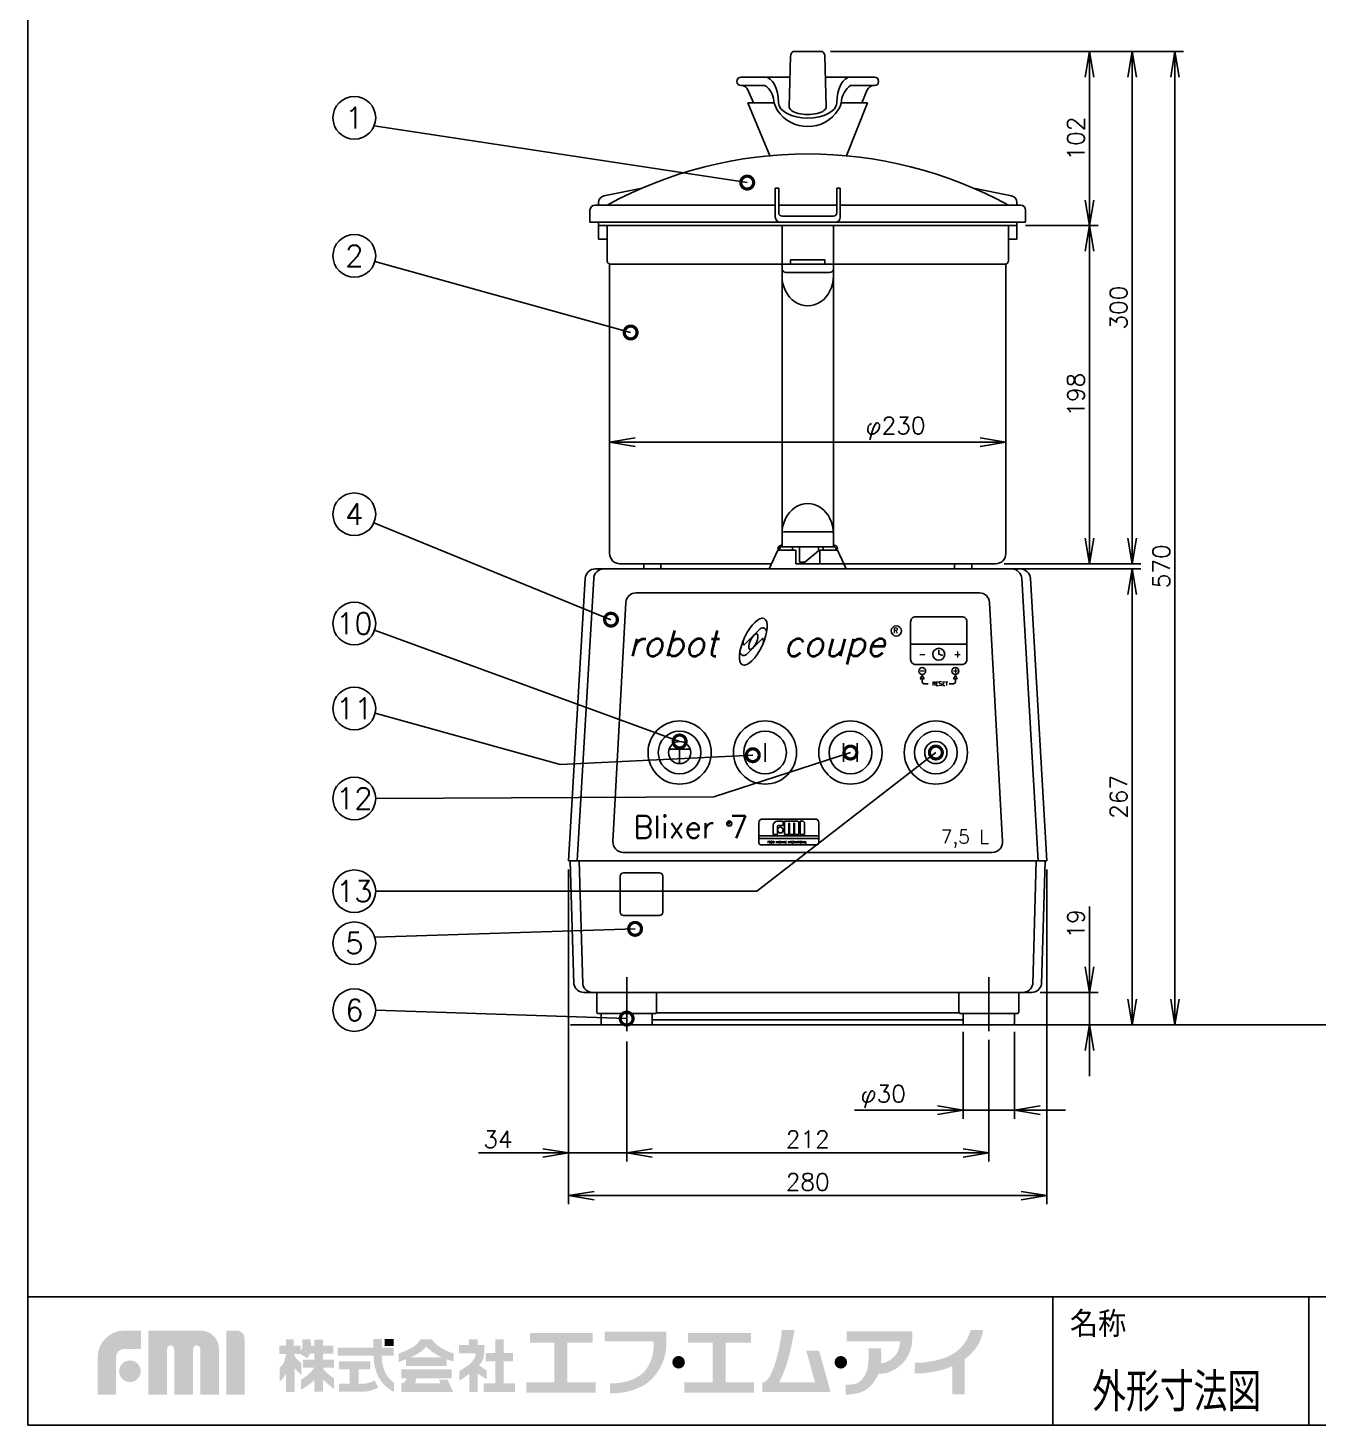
# Model space of a CAD drawing. Extents: x 115 to 2025, y 0 to 1377.
# Drawn here: x 115 to 870, y 0 to 818 of the extents above; entities that cross this region are included whole.
import ezdxf
from ezdxf.enums import TextEntityAlignment as Align

# ---------------------------------------------------------------- set-up
doc = ezdxf.new("R2010")
doc.units = 0
doc.header["$PDMODE"] = 3
doc.linetypes.add('CENTER', pattern=[50.8, 31.75, -6.35, 6.35, -6.35])
doc.layers.get('0').update_dxf_attribs({"linetype": 'CONTINUOUS'})
doc.layers.get('DEFPOINTS').update_dxf_attribs({"linetype": 'CONTINUOUS'})
for name, color, linetype in [('DANMEN', 7, 'CONTINUOUS'), ('SUNPOU', 7, 'CONTINUOUS'), ('WAKU', 7, 'CONTINUOUS')]:
    doc.layers.add(name, color=color, linetype=linetype)
doc.styles.get("Standard").update_dxf_attribs({"font": 'romans.shx', "bigfont": 'extfont.shx'})
doc.dimstyles.get("Standard").update_dxf_attribs({"dimscale": 5, "dimtxt": 2, "dimasz": 3, "dimexe": 1, "dimexo": 1, "dimgap": 0.6, "dimtad": 3, "dimdec": 0, "dimzin": 0, "dimdsep": 46, "dimtxsty": 'STANDARD', "dimblk1": 'OPEN', "dimblk2": 'OPEN', "dimsah": 1, "dimcen": 1.5, "dimadec": 0, "dimazin": 0, "dimtfac": 1, "dimtdec": 0, "dimtmove": 0, "dimatfit": 0, "dimldrblk": 'DOTSMALL', "dimfxl": 1, "dimtvp": 1, "dimtolj": 1, "dimtzin": 0, "dimarcsym": 0})

# ---------------------------------------------------------------- blocks, each defined once
blk = doc.blocks.new('_DotSmall')
at = {"color": 0, "linetype": 'ByBlock', "const_width": 0.5}
blk.add_lwpolyline([(-0.0625, 0, 1), (0.0625, 0, 1)], format="xyb", close=True, dxfattribs=at)
blk = doc.blocks.new('_OPEN')
at = {"color": 0, "linetype": 'ByBlock'}
for p, q in [((-1, 0.167), (0, 0)), ((0, 0), (-1, -0.167)), ((0, 0), (-1, 0))]:
    blk.add_line(p, q, dxfattribs=at)
blk = doc.blocks.new('*D2')
at = {"layer": 'DEFPOINTS', "color": 0}
for p in [(662.53, 235.33), (692.53, 235.33), (662.53, 184.33)]:
    blk.add_point(p, dxfattribs=at)
at = {"layer": 'SUNPOU', "color": 0, "lineweight": -2}
for p, q in [((662.53, 230.33), (662.53, 179.33)), ((692.53, 230.33), (692.53, 179.33)), ((647.53, 184.33), (598.91, 184.33)), ((692.53, 184.33), (662.53, 184.33)), ((707.53, 184.33), (722.53, 184.33))]:
    blk.add_line(p, q, dxfattribs=at)
at = {"layer": 'SUNPOU', "color": 0, "lineweight": -2, "xscale": 15, "yscale": 15, "zscale": 15}
blk.add_blockref('_OPEN', (662.53, 184.33), dxfattribs=at)
at = {"layer": 'SUNPOU', "color": 0, "lineweight": -2, "xscale": 15, "yscale": 15, "zscale": 15, "rotation": 180}
blk.add_blockref('_OPEN', (692.53, 184.33), dxfattribs=at)
at = {"layer": 'SUNPOU', "color": 0, "insert": (615.72, 192.33), "char_height": 10, "attachment_point": 5}
blk.add_mtext('\\A1;φ30', dxfattribs=at)
blk = doc.blocks.new('*D3')
at = {"layer": 'DEFPOINTS', "color": 0}
for p in [(465.53, 229.6), (677.53, 230.55), (677.53, 159.33)]:
    blk.add_point(p, dxfattribs=at)
at = {"layer": 'SUNPOU', "color": 0, "lineweight": -2}
for p, q in [((465.53, 224.6), (465.53, 154.33)), ((677.53, 225.55), (677.53, 154.33)), ((480.53, 159.33), (662.53, 159.33))]:
    blk.add_line(p, q, dxfattribs=at)
at = {"layer": 'SUNPOU', "color": 0, "lineweight": -2, "xscale": 15, "yscale": 15, "zscale": 15, "rotation": 180}
blk.add_blockref('_OPEN', (465.53, 159.33), dxfattribs=at)
at = {"layer": 'SUNPOU', "color": 0, "lineweight": -2, "xscale": 15, "yscale": 15, "zscale": 15}
blk.add_blockref('_OPEN', (677.53, 159.33), dxfattribs=at)
at = {"layer": 'SUNPOU', "color": 0, "insert": (571.53, 167.33), "char_height": 10, "attachment_point": 5}
blk.add_mtext('\\A1;212', dxfattribs=at)
blk = doc.blocks.new('*D4')
at = {"layer": 'DEFPOINTS', "color": 0}
for p in [(431.53, 330.33), (711.53, 330.33), (711.53, 134.33)]:
    blk.add_point(p, dxfattribs=at)
at = {"layer": 'SUNPOU', "color": 0, "lineweight": -2}
for p, q in [((431.53, 325.33), (431.53, 129.33)), ((711.53, 325.33), (711.53, 129.33)), ((446.53, 134.33), (696.53, 134.33))]:
    blk.add_line(p, q, dxfattribs=at)
at = {"layer": 'SUNPOU', "color": 0, "lineweight": -2, "xscale": 15, "yscale": 15, "zscale": 15, "rotation": 180}
blk.add_blockref('_OPEN', (431.53, 134.33), dxfattribs=at)
at = {"layer": 'SUNPOU', "color": 0, "lineweight": -2, "xscale": 15, "yscale": 15, "zscale": 15}
blk.add_blockref('_OPEN', (711.53, 134.33), dxfattribs=at)
at = {"layer": 'SUNPOU', "color": 0, "insert": (571.53, 142.33), "char_height": 10, "attachment_point": 5}
blk.add_mtext('\\A1;280', dxfattribs=at)
blk = doc.blocks.new('*D5')
at = {"layer": 'DEFPOINTS', "color": 0}
for p in [(431.53, 330.33), (465.53, 229.6), (465.53, 159.33)]:
    blk.add_point(p, dxfattribs=at)
at = {"layer": 'SUNPOU', "color": 0, "lineweight": -2}
for p, q in [((431.53, 325.33), (431.53, 154.33)), ((465.53, 224.6), (465.53, 154.33)), ((416.53, 159.33), (378.87, 159.33)), ((465.53, 159.33), (431.53, 159.33)), ((480.53, 159.33), (495.53, 159.33))]:
    blk.add_line(p, q, dxfattribs=at)
at = {"layer": 'SUNPOU', "color": 0, "lineweight": -2, "xscale": 15, "yscale": 15, "zscale": 15}
blk.add_blockref('_OPEN', (431.53, 159.33), dxfattribs=at)
at = {"layer": 'SUNPOU', "color": 0, "lineweight": -2, "xscale": 15, "yscale": 15, "zscale": 15, "rotation": 180}
blk.add_blockref('_OPEN', (465.53, 159.33), dxfattribs=at)
at = {"layer": 'SUNPOU', "color": 0, "insert": (390.2, 167.33), "char_height": 10, "attachment_point": 5}
blk.add_mtext('\\A1;34', dxfattribs=at)
blk = doc.blocks.new('*D6')
at = {"layer": 'DEFPOINTS', "color": 0}
for p in [(702.53, 253.33), (736.53, 253.33), (698.48, 234.33)]:
    blk.add_point(p, dxfattribs=at)
at = {"layer": 'SUNPOU', "color": 0, "lineweight": -2}
for p, q in [((736.53, 268.33), (736.53, 303.62)), ((707.53, 253.33), (741.53, 253.33)), ((736.53, 234.33), (736.53, 253.33)), ((703.48, 234.33), (741.53, 234.33)), ((736.53, 219.33), (736.53, 204.33))]:
    blk.add_line(p, q, dxfattribs=at)
at = {"layer": 'SUNPOU', "color": 0, "lineweight": -2, "xscale": 15, "yscale": 15, "zscale": 15}
for p, rotation in [((736.53, 253.33), 270), ((736.53, 234.33), 90)]:
    blk.add_blockref('_OPEN', p, dxfattribs=dict(at, rotation=rotation))
at = {"layer": 'SUNPOU', "color": 0, "insert": (728.53, 293.47), "char_height": 10, "attachment_point": 5, "rotation": 90}
blk.add_mtext('\\A1;19', dxfattribs=at)
blk = doc.blocks.new('*D7')
at = {"layer": 'DEFPOINTS', "color": 0}
for p in [(690.86, 501.33), (761.53, 501.33), (698.48, 234.33)]:
    blk.add_point(p, dxfattribs=at)
at = {"layer": 'SUNPOU', "color": 0, "lineweight": -2}
for p, q in [((695.86, 501.33), (766.53, 501.33)), ((761.53, 249.33), (761.53, 486.33)), ((703.48, 234.33), (766.53, 234.33))]:
    blk.add_line(p, q, dxfattribs=at)
at = {"layer": 'SUNPOU', "color": 0, "lineweight": -2, "xscale": 15, "yscale": 15, "zscale": 15}
for p, rotation in [((761.53, 501.33), 90), ((761.53, 234.33), 270)]:
    blk.add_blockref('_OPEN', p, dxfattribs=dict(at, rotation=rotation))
at = {"layer": 'SUNPOU', "color": 0, "insert": (753.53, 367.83), "char_height": 10, "attachment_point": 5, "rotation": 90}
blk.add_mtext('\\A1;267', dxfattribs=at)
blk = doc.blocks.new('*D8')
at = {"layer": 'DEFPOINTS', "color": 0}
for p in [(579.91, 804.33), (761.53, 804.33), (681.53, 504.33)]:
    blk.add_point(p, dxfattribs=at)
at = {"layer": 'SUNPOU', "color": 0, "lineweight": -2}
for p, q in [((584.91, 804.33), (766.53, 804.33)), ((761.53, 519.33), (761.53, 789.33)), ((686.53, 504.33), (766.53, 504.33))]:
    blk.add_line(p, q, dxfattribs=at)
at = {"layer": 'SUNPOU', "color": 0, "lineweight": -2, "xscale": 15, "yscale": 15, "zscale": 15}
for p, rotation in [((761.53, 804.33), 90), ((761.53, 504.33), 270)]:
    blk.add_blockref('_OPEN', p, dxfattribs=dict(at, rotation=rotation))
at = {"layer": 'SUNPOU', "color": 0, "insert": (753.53, 654.33), "char_height": 10, "attachment_point": 5, "rotation": 90}
blk.add_mtext('\\A1;300', dxfattribs=at)
blk = doc.blocks.new('*D9')
at = {"layer": 'DEFPOINTS', "color": 0}
for p in [(579.91, 804.33), (786.53, 804.33), (698.48, 234.33)]:
    blk.add_point(p, dxfattribs=at)
at = {"layer": 'SUNPOU', "color": 0, "lineweight": -2}
for p, q in [((584.91, 804.33), (791.53, 804.33)), ((786.53, 249.33), (786.53, 789.33)), ((703.48, 234.33), (791.53, 234.33))]:
    blk.add_line(p, q, dxfattribs=at)
at = {"layer": 'SUNPOU', "color": 0, "lineweight": -2, "xscale": 15, "yscale": 15, "zscale": 15}
for p, rotation in [((786.53, 804.33), 90), ((786.53, 234.33), 270)]:
    blk.add_blockref('_OPEN', p, dxfattribs=dict(at, rotation=rotation))
at = {"layer": 'SUNPOU', "color": 0, "insert": (778.53, 502.83), "char_height": 10, "attachment_point": 5, "rotation": 90}
blk.add_mtext('\\A1;570', dxfattribs=at)
blk = doc.blocks.new('*D10')
at = {"layer": 'DEFPOINTS', "color": 0}
for p in [(694.03, 702.33), (736.53, 702.33), (681.53, 504.33)]:
    blk.add_point(p, dxfattribs=at)
at = {"layer": 'SUNPOU', "color": 0, "lineweight": -2}
for p, q in [((699.03, 702.33), (741.53, 702.33)), ((736.53, 519.33), (736.53, 687.33)), ((686.53, 504.33), (741.53, 504.33))]:
    blk.add_line(p, q, dxfattribs=at)
at = {"layer": 'SUNPOU', "color": 0, "lineweight": -2, "xscale": 15, "yscale": 15, "zscale": 15}
for p, rotation in [((736.53, 702.33), 90), ((736.53, 504.33), 270)]:
    blk.add_blockref('_OPEN', p, dxfattribs=dict(at, rotation=rotation))
at = {"layer": 'SUNPOU', "color": 0, "insert": (728.53, 603.33), "char_height": 10, "attachment_point": 5, "rotation": 90}
blk.add_mtext('\\A1;198', dxfattribs=at)
blk = doc.blocks.new('*D11')
at = {"layer": 'DEFPOINTS', "color": 0}
for p in [(579.91, 804.33), (736.53, 804.33), (694.03, 702.33)]:
    blk.add_point(p, dxfattribs=at)
at = {"layer": 'SUNPOU', "color": 0, "lineweight": -2}
for p, q in [((584.91, 804.33), (741.53, 804.33)), ((736.53, 717.33), (736.53, 789.33)), ((699.03, 702.33), (741.53, 702.33))]:
    blk.add_line(p, q, dxfattribs=at)
at = {"layer": 'SUNPOU', "color": 0, "lineweight": -2, "xscale": 15, "yscale": 15, "zscale": 15}
for p, rotation in [((736.53, 804.33), 90), ((736.53, 702.33), 270)]:
    blk.add_blockref('_OPEN', p, dxfattribs=dict(at, rotation=rotation))
at = {"layer": 'SUNPOU', "color": 0, "insert": (728.53, 753.33), "char_height": 10, "attachment_point": 5, "rotation": 90}
blk.add_mtext('\\A1;102', dxfattribs=at)
blk = doc.blocks.new('*D12')
at = {"layer": 'DEFPOINTS', "color": 0}
for p in [(455.53, 575.6), (687.53, 575.6), (687.53, 575.6)]:
    blk.add_point(p, dxfattribs=at)
at = {"layer": 'SUNPOU', "color": 0, "lineweight": -2}
blk.add_line((470.53, 575.6), (672.53, 575.6), dxfattribs=at)
at = {"layer": 'SUNPOU', "color": 0, "lineweight": -2, "xscale": 15, "yscale": 15, "zscale": 15, "rotation": 180}
blk.add_blockref('_OPEN', (455.53, 575.6), dxfattribs=at)
at = {"layer": 'SUNPOU', "color": 0, "lineweight": -2, "xscale": 15, "yscale": 15, "zscale": 15}
blk.add_blockref('_OPEN', (687.53, 575.6), dxfattribs=at)
at = {"layer": 'SUNPOU', "color": 0, "insert": (622.94, 583.6), "char_height": 10, "attachment_point": 5}
blk.add_mtext('\\A1;φ230', dxfattribs=at)

msp = doc.modelspace()

# ---------------------------------------------------------------- hatches: boundary and pattern name
at = {"layer": 'WAKU'}
h = msp.add_hatch(color=1, dxfattribs=at)
edge = h.paths.add_edge_path()
edge.add_spline(control_points=[(155.78, 17.85), (155.78, 17.85), (155.78, 39.66), (155.78, 39.66), (155.78, 48.29), (162.8, 55.31), (171.43, 55.31), (171.43, 55.31), (181.16, 55.31), (181.16, 55.31), (181.16, 55.31), (181.16, 44.53), (181.16, 44.53), (181.16, 44.53), (171.43, 44.53), (171.43, 44.53), (168.75, 44.53), (166.56, 42.34), (166.56, 39.66), (166.56, 39.66), (166.56, 17.85), (166.56, 17.85), (166.56, 17.85), (155.78, 17.85), (155.78, 17.85)], knot_values=[0, 0, 0, 0, 1, 1, 1, 2, 2, 2, 3, 3, 3, 4, 4, 4, 5, 5, 5, 6, 6, 6, 7, 7, 7, 8, 8, 8, 8], degree=3, periodic=0)
h = msp.add_hatch(color=1, dxfattribs=at)
edge = h.paths.add_edge_path()
edge.add_spline(control_points=[(226.74, 17.85), (226.74, 17.85), (215.86, 17.85), (215.86, 17.85), (215.86, 17.85), (215.86, 44.54), (215.86, 44.54), (215.86, 45.7), (214.92, 46.64), (213.76, 46.64), (212.6, 46.64), (211.66, 45.7), (211.66, 44.54), (211.66, 44.54), (211.66, 17.85), (211.66, 17.85), (211.66, 17.85), (200.62, 17.85), (200.62, 17.85), (200.62, 17.85), (200.62, 44.54), (200.62, 44.54), (200.62, 45.7), (199.69, 46.64), (198.53, 46.64), (197.36, 46.64), (196.42, 45.7), (196.42, 44.54), (196.42, 44.54), (196.42, 17.85), (196.42, 17.85), (196.42, 17.85), (185.4, 17.85), (185.4, 17.85), (185.4, 17.85), (185.4, 55.31), (185.4, 55.31), (185.4, 55.31), (201.24, 55.31), (201.24, 55.31), (201.24, 55.31), (216.11, 55.31), (216.11, 55.31), (222.05, 55.31), (226.89, 50.48), (226.89, 44.54), (226.89, 44.54), (226.89, 43.54), (226.89, 43.54), (226.89, 41.88), (226.89, 17.85), (226.89, 17.85), (226.89, 17.85), (226.74, 17.85), (226.74, 17.85)], knot_values=[0, 0, 0, 0, 1, 1, 1, 2, 2, 2, 3, 3, 3, 4, 4, 4, 5, 5, 5, 6, 6, 6, 7, 7, 7, 8, 8, 8, 9, 9, 9, 10, 10, 10, 11, 11, 11, 12, 12, 12, 13, 13, 13, 14, 14, 14, 15, 15, 15, 16, 16, 16, 17, 17, 17, 18, 18, 18, 18], degree=3, periodic=0)
h = msp.add_hatch(color=1, dxfattribs=at)
edge = h.paths.add_edge_path()
edge.add_spline(control_points=[(231.05, 17.85), (231.05, 17.85), (231.05, 55.33), (231.05, 55.33), (231.05, 55.33), (236.97, 55.33), (236.97, 55.33), (239.66, 55.33), (241.84, 53.15), (241.84, 50.46), (241.84, 50.46), (241.84, 17.85), (241.84, 17.85), (241.84, 17.85), (231.05, 17.85), (231.05, 17.85)], knot_values=[0, 0, 0, 0, 1, 1, 1, 2, 2, 2, 3, 3, 3, 4, 4, 4, 5, 5, 5, 5], degree=3, periodic=0)
h = msp.add_hatch(color=1, dxfattribs=at)
edge = h.paths.add_edge_path(flags=16)
edge.add_spline(control_points=[(294.19, 27.33), (294.19, 27.33), (292.22, 28.6), (290.19, 30.35), (288.97, 31.4), (288.13, 32.65), (287.66, 33.48), (287.66, 33.48), (287.66, 33.58), (287.66, 33.58), (287.66, 33.58), (294.1, 33.58), (294.1, 33.58), (294.1, 33.58), (294.1, 38.36), (294.1, 38.36), (294.1, 38.36), (287.66, 38.36), (287.66, 38.36), (287.66, 38.36), (287.66, 41.73), (287.66, 41.73), (287.66, 41.73), (293.7, 41.73), (293.7, 41.73), (293.7, 41.73), (293.7, 46.51), (293.7, 46.51), (293.7, 46.51), (287.66, 46.51), (287.66, 46.51), (287.66, 46.51), (287.66, 50.09), (287.66, 50.09), (287.66, 50.09), (282.6, 50.09), (282.6, 50.09), (282.6, 50.09), (282.6, 46.51), (282.6, 46.51), (282.6, 46.51), (280.76, 46.51), (280.76, 46.51), (280.68, 48.6), (280.35, 50.17), (280.35, 50.17), (280.35, 50.17), (275.64, 50.17), (275.64, 50.17), (275.64, 50.17), (275.71, 46.23), (275.64, 45.38), (275.6, 44.9), (275.13, 44.13), (274.73, 43.56), (274.73, 43.56), (274.73, 46.51), (274.73, 46.51), (274.73, 46.51), (270.6, 46.51), (270.6, 46.51), (270.6, 46.51), (270.6, 50.17), (270.6, 50.17), (270.6, 50.17), (266.06, 50.17), (266.06, 50.17), (266.06, 50.17), (266.06, 46.51), (266.06, 46.51), (266.06, 46.51), (262.08, 46.51), (262.08, 46.51), (262.08, 46.51), (262.08, 41.66), (262.08, 41.66), (262.08, 41.66), (266.06, 41.66), (266.06, 41.66), (266.06, 41.66), (266.06, 41.59), (266.06, 41.59), (265.95, 40.74), (265.46, 37.51), (264.55, 36.11), (263.49, 34.5), (262.44, 33.65), (262.44, 33.65), (262.44, 33.65), (262.44, 25.37), (262.44, 25.37), (262.44, 25.37), (264.98, 28), (266.06, 29.81), (266.06, 29.81), (266.06, 19.43), (266.06, 19.43), (266.06, 19.43), (270.6, 19.43), (270.6, 19.43), (270.6, 19.43), (270.6, 19.46), (270.6, 19.46), (270.6, 19.46), (271.22, 19.46), (271.22, 19.46), (271.22, 19.46), (271.22, 33.35), (271.22, 33.35), (272.38, 31.65), (275.01, 29.23), (275.01, 29.23), (275.01, 29.23), (275.01, 36.25), (275.01, 36.25), (275.01, 36.25), (273.05, 37.8), (272.13, 38.93), (271.4, 39.83), (270.9, 41.16), (270.73, 41.66), (270.73, 41.66), (274.38, 41.66), (274.38, 41.66), (274.38, 41.66), (278.59, 39.14), (278.59, 39.14), (278.59, 39.14), (279.46, 40.25), (280.09, 41.73), (280.09, 41.73), (282.6, 41.73), (282.6, 41.73), (282.6, 41.73), (282.6, 38.36), (282.6, 38.36), (282.6, 38.36), (276.04, 38.36), (276.04, 38.36), (276.04, 38.36), (276.04, 33.58), (276.04, 33.58), (276.04, 33.58), (282.44, 33.58), (282.44, 33.58), (282.03, 32.71), (281.09, 31.16), (279.15, 29.65), (276.28, 27.4), (274.87, 26.63), (274.87, 26.63), (274.87, 26.63), (274.87, 20.66), (274.87, 20.66), (274.87, 20.66), (280.7, 24.03), (282.6, 26.49), (282.6, 26.49), (282.6, 19.46), (282.6, 19.46), (282.6, 19.46), (287.66, 19.46), (287.66, 19.46), (287.66, 19.46), (287.66, 26.67), (287.66, 26.67), (290.01, 24.4), (294.19, 21.15), (294.19, 21.15), (294.19, 21.15), (294.19, 27.33), (294.19, 27.33)], knot_values=[0, 0, 0, 0, 1, 1, 1, 2, 2, 2, 3, 3, 3, 4, 4, 4, 5, 5, 5, 6, 6, 6, 7, 7, 7, 8, 8, 8, 9, 9, 9, 10, 10, 10, 11, 11, 11, 12, 12, 12, 13, 13, 13, 14, 14, 14, 15, 15, 15, 16, 16, 16, 17, 17, 17, 18, 18, 18, 19, 19, 19, 20, 20, 20, 21, 21, 21, 22, 22, 22, 23, 23, 23, 24, 24, 24, 25, 25, 25, 26, 26, 26, 27, 27, 27, 28, 28, 28, 29, 29, 29, 30, 30, 30, 31, 31, 31, 32, 32, 32, 33, 33, 33, 34, 34, 34, 35, 35, 35, 36, 36, 36, 37, 37, 37, 38, 38, 38, 39, 39, 39, 40, 40, 40, 41, 41, 41, 42, 42, 42, 43, 43, 43, 44, 44, 44, 45, 45, 45, 46, 46, 46, 47, 47, 47, 48, 48, 48, 49, 49, 49, 50, 50, 50, 51, 51, 51, 52, 52, 52, 53, 53, 53, 54, 54, 54, 55, 55, 55, 56, 56, 56, 57, 57, 57, 57], degree=3, periodic=0)
h = msp.add_hatch(color=1, dxfattribs=at)
edge = h.paths.add_edge_path()
edge.add_spline(control_points=[(324.59, 30), (323.65, 31.73), (322.93, 33.91), (322.57, 36.02), (322.28, 37.71), (322.18, 39.45), (322.14, 40.54), (322.14, 40.54), (329.04, 40.54), (329.04, 40.54), (329.04, 40.54), (329.04, 45.32), (329.04, 45.32), (329.04, 45.32), (322.22, 45.32), (322.22, 45.32), (322.22, 45.32), (322.22, 50.44), (322.22, 50.44), (322.22, 50.44), (317.16, 50.44), (317.16, 50.44), (317.16, 50.44), (317.16, 45.32), (317.16, 45.32), (317.16, 45.32), (296.37, 45.32), (296.37, 45.32), (296.37, 45.32), (296.37, 40.54), (296.37, 40.54), (296.37, 40.54), (317.37, 40.54), (317.37, 40.54), (317.41, 39.31), (317.53, 37.27), (317.88, 35.22), (318.33, 32.63), (319.27, 29.91), (320.45, 27.75), (323.06, 23.02), (327.45, 20.44), (327.86, 20.19), (328.26, 19.94), (329.28, 19.53), (329.28, 19.53), (329.28, 19.53), (329.28, 24.83), (329.28, 24.83), (328.06, 25.71), (325.95, 27.53), (324.59, 30)], knot_values=[0, 0, 0, 0, 1, 1, 1, 2, 2, 2, 3, 3, 3, 4, 4, 4, 5, 5, 5, 6, 6, 6, 7, 7, 7, 8, 8, 8, 9, 9, 9, 10, 10, 10, 11, 11, 11, 12, 12, 12, 13, 13, 13, 14, 14, 14, 15, 15, 15, 16, 16, 16, 17, 17, 17, 17], degree=3, periodic=0)
for points in [[(329.04, 46.37), (323.83, 46.37), (323.83, 50.44), (329.04, 50.44)], [(393.46, 24.35), (393.46, 37.32), (398.91, 37.32), (398.91, 42.19), (393.46, 42.19), (393.46, 50.16), (388.54, 50.16), (388.54, 42.19), (383.02, 42.19), (383.02, 37.32), (388.54, 37.32), (388.54, 24.35), (381.85, 24.35), (381.85, 19.42), (400.08, 19.42), (400.08, 24.35)], [(430.86, 25), (430.86, 48.15), (445.65, 48.15), (445.65, 53.89), (408.87, 53.89), (408.87, 48.15), (423.27, 48.15), (423.27, 25), (406.73, 25), (406.73, 19.06), (447.4, 19.06), (447.4, 25)], [(523.48, 25), (523.48, 48.15), (538.26, 48.15), (538.26, 53.89), (501.49, 53.89), (501.49, 48.15), (515.89, 48.15), (515.89, 25), (499.35, 25), (499.35, 19.06), (540.02, 19.06), (540.02, 25)]]:
    msp.add_hatch(color=1, dxfattribs=at).paths.add_polyline_path(points)
h = msp.add_hatch(color=1, dxfattribs=at)
edge = h.paths.add_edge_path()
edge.add_spline(control_points=[(338.77, 39.64), (340.28, 40.3), (341.67, 40.94), (342.48, 41.4), (345.01, 42.84), (347.48, 44.65), (347.93, 45.88), (348.01, 45.89), (348.11, 45.94), (348.26, 45.86), (348.28, 45.55), (351.03, 43.25), (353.12, 41.92), (354.52, 41.04), (356.02, 40.28), (357.47, 39.64), (357.47, 39.64), (338.77, 39.64), (338.77, 39.64)], knot_values=[0, 0, 0, 0, 1, 1, 1, 2, 2, 2, 3, 3, 3, 4, 4, 4, 5, 5, 5, 6, 6, 6, 6], degree=3, periodic=0)
edge = h.paths.add_edge_path(flags=16)
edge.add_spline(control_points=[(364.28, 41.86), (364.28, 41.86), (361.16, 42.86), (357.85, 44.65), (353.19, 47.18), (351.5, 50.1), (351.5, 50.1), (351.5, 50.1), (344.82, 50.1), (344.82, 50.1), (344.82, 50.1), (343.07, 46.98), (338.92, 44.84), (334.77, 42.7), (331.98, 41.86), (331.98, 41.86), (331.98, 41.86), (331.98, 36.8), (331.98, 36.8), (331.98, 36.8), (334, 37.6), (336.32, 38.58), (336.32, 38.58), (336.32, 34.6), (336.32, 34.6), (336.32, 34.6), (360.08, 34.6), (360.08, 34.6), (360.08, 34.6), (360.08, 38.57), (360.08, 38.57), (362.49, 37.66), (364.28, 37.19), (364.28, 37.19), (364.28, 37.19), (364.28, 41.86), (364.28, 41.86)], knot_values=[0, 0, 0, 0, 1, 1, 1, 2, 2, 2, 3, 3, 3, 4, 4, 4, 5, 5, 5, 6, 6, 6, 7, 7, 7, 8, 8, 8, 9, 9, 9, 10, 10, 10, 11, 11, 11, 12, 12, 12, 12], degree=3, periodic=0)
h = msp.add_hatch(color=1, dxfattribs=at)
edge = h.paths.add_edge_path()
edge.add_spline(control_points=[(383.54, 32.13), (383.54, 32.13), (381.34, 33.36), (380.3, 34.14), (379.88, 34.45), (379.54, 34.82), (379.26, 35.14), (380.05, 36.02), (380.71, 36.93), (381.14, 37.84), (382.76, 41.28), (382.12, 46.86), (382.12, 46.86), (382.12, 46.86), (378.29, 46.86), (378.29, 46.86), (378.29, 46.86), (378.29, 50.16), (378.29, 50.16), (378.29, 50.16), (373.29, 50.16), (373.29, 50.16), (373.29, 50.16), (373.29, 46.86), (373.29, 46.86), (373.29, 46.86), (367.46, 46.86), (367.46, 46.86), (367.46, 46.86), (367.46, 41.92), (367.46, 41.92), (367.46, 41.92), (377.24, 41.92), (377.24, 41.92), (377.08, 39.73), (375.28, 36.99), (373.49, 35.57), (371.6, 34.08), (367.63, 31.68), (367.63, 31.68), (367.63, 31.68), (367.63, 26.1), (367.63, 26.1), (367.63, 26.1), (369.4, 27.01), (372.06, 29.02), (372.45, 29.32), (372.93, 29.67), (373.42, 30.04), (373.42, 30.04), (373.42, 19.42), (373.42, 19.42), (373.42, 19.42), (378.23, 19.42), (378.23, 19.42), (378.23, 19.42), (378.23, 30.27), (378.23, 30.27), (380.43, 28.62), (383.54, 26.88), (383.54, 26.88), (383.54, 26.88), (383.54, 32.13), (383.54, 32.13)], knot_values=[0, 0, 0, 0, 1, 1, 1, 2, 2, 2, 3, 3, 3, 4, 4, 4, 5, 5, 5, 6, 6, 6, 7, 7, 7, 8, 8, 8, 9, 9, 9, 10, 10, 10, 11, 11, 11, 12, 12, 12, 13, 13, 13, 14, 14, 14, 15, 15, 15, 16, 16, 16, 17, 17, 17, 18, 18, 18, 19, 19, 19, 20, 20, 20, 21, 21, 21, 21], degree=3, periodic=0)
h = msp.add_hatch(color=1, dxfattribs=at)
edge = h.paths.add_edge_path()
edge.add_spline(control_points=[(488.75, 49.02), (488.75, 49.02), (488.75, 50.06), (488.75, 50.06), (488.76, 50.73), (488.77, 51.12), (488.75, 51.17), (488.75, 51.17), (488.75, 54.67), (488.75, 54.67), (488.75, 54.67), (452.69, 54.67), (452.69, 54.67), (452.69, 54.67), (452.69, 49.02), (452.69, 49.02), (452.69, 49.02), (481.18, 49.02), (481.18, 49.02), (481.32, 47.05), (481.43, 42.9), (480.27, 39.37), (479.06, 35.68), (477.51, 33.01), (475.36, 30.8), (471.02, 26.3), (462.93, 24.17), (455.8, 24.48), (455.8, 24.48), (455.8, 24.47), (455.8, 24.47), (455.8, 24.47), (455.8, 18.59), (455.8, 18.59), (455.8, 18.59), (455.8, 18.58), (455.8, 18.58), (464.54, 18.2), (474.66, 21.22), (480.13, 26.87), (482.74, 29.58), (485.09, 32.85), (486.75, 37.09), (488.34, 41.12), (488.74, 44.79), (488.74, 47.37), (488.73, 47.99), (488.73, 48.54), (488.74, 49.02), (488.74, 49.02), (488.75, 49.02), (488.75, 49.02)], knot_values=[0, 0, 0, 0, 1, 1, 1, 2, 2, 2, 3, 3, 3, 4, 4, 4, 5, 5, 5, 6, 6, 6, 7, 7, 7, 8, 8, 8, 9, 9, 9, 10, 10, 10, 11, 11, 11, 12, 12, 12, 13, 13, 13, 14, 14, 14, 15, 15, 15, 16, 16, 16, 17, 17, 17, 17], degree=3, periodic=0)
h = msp.add_hatch(color=1, dxfattribs=at)
edge = h.paths.add_edge_path()
edge.add_spline(control_points=[(578.2, 43.65), (578.2, 43.65), (570.65, 43.65), (570.65, 43.65), (570.65, 43.65), (575.77, 25.11), (575.77, 25.11), (575.77, 25.11), (554.88, 25.11), (554.88, 25.11), (555.48, 26.27), (556.81, 29.05), (558.58, 33.87), (561.44, 41.68), (563.8, 55.58), (563.8, 55.58), (563.8, 55.58), (556.35, 55.58), (556.35, 55.58), (556.35, 55.58), (555.84, 46.26), (552.11, 35.08), (549.57, 27.44), (547.28, 25.54), (546.09, 25.11), (546.09, 25.11), (544.97, 25.11), (544.97, 25.11), (544.97, 25.11), (544.97, 19.33), (544.97, 19.33), (544.97, 19.33), (577.36, 19.33), (577.36, 19.33), (577.36, 19.33), (582.3, 19.33), (582.3, 19.33), (582.3, 19.33), (584.91, 19.33), (584.91, 19.33), (584.91, 19.33), (578.2, 43.65), (578.2, 43.65)], knot_values=[0, 0, 0, 0, 1, 1, 1, 2, 2, 2, 3, 3, 3, 4, 4, 4, 5, 5, 5, 6, 6, 6, 7, 7, 7, 8, 8, 8, 9, 9, 9, 10, 10, 10, 11, 11, 11, 12, 12, 12, 13, 13, 13, 14, 14, 14, 14], degree=3, periodic=0)
h = msp.add_hatch(color=1, dxfattribs=at)
edge = h.paths.add_edge_path()
edge.add_spline(control_points=[(632.75, 50.8), (632.75, 50.8), (632.75, 54.88), (632.75, 54.88), (632.75, 54.88), (594.26, 54.88), (594.26, 54.88), (594.26, 54.88), (594.26, 49.08), (594.26, 49.08), (594.26, 49.08), (625.63, 49.08), (625.63, 49.08), (625.52, 47.53), (624.97, 42.7), (622.25, 40.16), (618.98, 37.12), (616.6, 36.25), (614.42, 36.25), (614.41, 36.25), (614.4, 36.25), (614.38, 36.25), (614.84, 40.73), (614.34, 44.95), (614.34, 44.95), (614.34, 44.95), (606.95, 44.95), (606.95, 44.95), (606.95, 44.95), (607.43, 43.71), (607.1, 37.26), (606.73, 30.3), (603.69, 26.46), (601.01, 24.87), (598.32, 23.27), (593.82, 23.7), (593.82, 23.7), (593.82, 23.7), (593.82, 17.83), (593.82, 17.83), (593.82, 17.83), (596.14, 17.62), (601.22, 18.78), (605.72, 19.79), (609.6, 23.21), (612.46, 28.85), (612.53, 28.99), (612.81, 29.87), (612.87, 30.02), (616.36, 30.06), (620.34, 30.32), (626.02, 35.16), (630.44, 38.93), (632.17, 44.84), (632.62, 48.07), (632.62, 48.07), (632.75, 50.8), (632.75, 50.8)], knot_values=[0, 0, 0, 0, 1, 1, 1, 2, 2, 2, 3, 3, 3, 4, 4, 4, 5, 5, 5, 6, 6, 6, 7, 7, 7, 8, 8, 8, 9, 9, 9, 10, 10, 10, 11, 11, 11, 12, 12, 12, 13, 13, 13, 14, 14, 14, 15, 15, 15, 16, 16, 16, 17, 17, 17, 18, 18, 18, 19, 19, 19, 19], degree=3, periodic=0)
h = msp.add_hatch(color=1, dxfattribs=at)
edge = h.paths.add_edge_path()
edge.add_spline(control_points=[(674.23, 55.69), (674.23, 55.69), (666.91, 55.69), (666.91, 55.69), (666.89, 55.57), (664.79, 45.48), (654.9, 40.72), (651.18, 38.93), (647.89, 38.14), (645.1, 37.55), (638.95, 36.25), (634.42, 36.46), (634.37, 36.46), (634.37, 36.46), (634.05, 30.24), (634.05, 30.24), (634.26, 30.23), (639.39, 29.98), (646.39, 31.46), (649.17, 32.05), (652.38, 32.86), (656.11, 34.45), (656.11, 34.45), (656.11, 18.05), (656.11, 18.05), (656.11, 18.05), (663.36, 18.05), (663.36, 18.05), (663.36, 18.05), (663.36, 38.48), (663.36, 38.48), (673.54, 45.8), (674.12, 55.2), (674.23, 55.69)], knot_values=[0, 0, 0, 0, 1, 1, 1, 2, 2, 2, 3, 3, 3, 4, 4, 4, 5, 5, 5, 6, 6, 6, 7, 7, 7, 8, 8, 8, 9, 9, 9, 10, 10, 10, 11, 11, 11, 11], degree=3, periodic=0)
h = msp.add_hatch(color=1, dxfattribs=at)
edge = h.paths.add_edge_path()
edge.add_spline(control_points=[(168.39, 31.49), (168.39, 34.98), (171.22, 37.81), (174.71, 37.81), (178.19, 37.81), (181.02, 34.98), (181.02, 31.49), (181.02, 28.01), (178.19, 25.18), (174.71, 25.18), (171.22, 25.18), (168.39, 28.01), (168.39, 31.49)], knot_values=[0, 0, 0, 0, 1, 1, 1, 2, 2, 2, 3, 3, 3, 4, 4, 4, 4], degree=3, periodic=0)
h = msp.add_hatch(color=1, dxfattribs=at)
edge = h.paths.add_edge_path()
edge.add_spline(control_points=[(317.97, 26.18), (317.32, 25.84), (315.34, 24.9), (313.94, 24.58), (313.2, 24.42), (311.69, 24.21), (310.44, 24.21), (310.44, 24.21), (310.19, 24.21), (310.19, 24.21), (310.19, 24.21), (310.19, 24.21), (310.19, 24.21), (310.19, 24.21), (308.63, 24.21), (308.63, 24.21), (308.63, 24.21), (308.63, 32.59), (308.63, 32.59), (308.63, 32.59), (315.37, 32.59), (315.37, 32.59), (315.37, 32.59), (315.37, 37.32), (315.37, 37.32), (315.37, 37.32), (297.02, 37.32), (297.02, 37.32), (297.02, 37.32), (297.02, 32.59), (297.02, 32.59), (297.02, 32.59), (303.44, 32.59), (303.44, 32.59), (303.44, 32.59), (303.44, 24.21), (303.44, 24.21), (303.44, 24.21), (297.02, 24.22), (297.02, 24.22), (297.02, 24.22), (297.02, 19.48), (297.02, 19.48), (297.02, 19.48), (310.19, 19.5), (310.19, 19.5), (310.19, 19.5), (310.44, 19.5), (310.44, 19.5), (311.93, 19.5), (313.79, 19.69), (314.99, 19.97), (317.24, 20.48), (319.88, 21.84), (320.17, 21.99), (320.17, 21.99), (317.97, 26.18), (317.97, 26.18)], knot_values=[0, 0, 0, 0, 1, 1, 1, 2, 2, 2, 3, 3, 3, 4, 4, 4, 5, 5, 5, 6, 6, 6, 7, 7, 7, 8, 8, 8, 9, 9, 9, 10, 10, 10, 11, 11, 11, 12, 12, 12, 13, 13, 13, 14, 14, 14, 15, 15, 15, 16, 16, 16, 17, 17, 17, 18, 18, 18, 19, 19, 19, 19], degree=3, periodic=0)
h = msp.add_hatch(color=1, dxfattribs=at)
edge = h.paths.add_edge_path()
edge.add_spline(control_points=[(499.63, 36.76), (499.63, 34.72), (497.98, 33.07), (495.94, 33.07), (493.9, 33.07), (492.24, 34.72), (492.24, 36.76), (492.24, 38.8), (493.9, 40.45), (495.94, 40.45), (497.98, 40.45), (499.63, 38.8), (499.63, 36.76)], knot_values=[0, 0, 0, 0, 1, 1, 1, 2, 2, 2, 3, 3, 3, 4, 4, 4, 4], degree=3, periodic=0)
h = msp.add_hatch(color=1, dxfattribs=at)
edge = h.paths.add_edge_path()
edge.add_spline(control_points=[(594.59, 36.76), (594.59, 34.72), (592.93, 33.07), (590.89, 33.07), (588.85, 33.07), (587.2, 34.72), (587.2, 36.76), (587.2, 38.8), (588.85, 40.45), (590.89, 40.45), (592.93, 40.45), (594.59, 38.8), (594.59, 36.76)], knot_values=[0, 0, 0, 0, 1, 1, 1, 2, 2, 2, 3, 3, 3, 4, 4, 4, 4], degree=3, periodic=0)
h = msp.add_hatch(color=1, dxfattribs=at)
edge = h.paths.add_edge_path()
edge.add_spline(control_points=[(360.76, 26.6), (360.76, 26.6), (355.6, 26.6), (355.6, 26.6), (355.6, 26.6), (356.54, 24.51), (356.54, 24.51), (356.54, 24.51), (341.64, 24.51), (341.64, 24.51), (341.64, 24.51), (342.47, 27.38), (342.47, 27.38), (342.47, 27.38), (363.05, 27.38), (363.05, 27.38), (363.05, 27.38), (363.05, 32.54), (363.05, 32.54), (363.05, 32.54), (333.57, 32.54), (333.57, 32.54), (333.57, 32.54), (333.57, 27.38), (333.57, 27.38), (333.57, 27.38), (336.72, 27.38), (336.72, 27.38), (336.64, 26.93), (336.44, 26.16), (336, 25.72), (335.37, 25.09), (335.27, 24.95), (334.69, 24.7), (334.46, 24.61), (334.28, 24.56), (334.13, 24.51), (334.13, 24.51), (333.57, 24.51), (333.57, 24.51), (333.57, 24.51), (333.57, 19.45), (333.57, 19.45), (333.57, 19.45), (363.68, 19.45), (363.68, 19.45), (363.68, 19.45), (363.87, 19.45), (363.87, 19.45), (363.87, 19.45), (360.76, 26.6), (360.76, 26.6)], knot_values=[0, 0, 0, 0, 1, 1, 1, 2, 2, 2, 3, 3, 3, 4, 4, 4, 5, 5, 5, 6, 6, 6, 7, 7, 7, 8, 8, 8, 9, 9, 9, 10, 10, 10, 11, 11, 11, 12, 12, 12, 13, 13, 13, 14, 14, 14, 15, 15, 15, 16, 16, 16, 17, 17, 17, 17], degree=3, periodic=0)

# ---------------------------------------------------------------- linework, layer by layer
at = {"color": 2}
for p, q in [((532.53, 789.33), (561.17, 789.33)), ((581.89, 789.33), (610.53, 789.33)), ((546.43, 784.33), (532.53, 784.33)), ((539.8, 774.33), (536.53, 781.92)), ((596.65, 784.33), (610.53, 784.33)), ((603.28, 774.33), (606.42, 781.87)), ((549.46, 742.84), (536.53, 774.33)), ((551.92, 774.33), (536.53, 774.33)), ((591.16, 774.33), (606.53, 774.33)), ((594.03, 742.8), (606.53, 774.33)), ((474.56, 724.33), (452.23, 719.77)), ((552.53, 707.33), (552.53, 724.33)), ((552.53, 724.33), (554.53, 724.33)), ((554.53, 724.33), (554.53, 709.83)), ((590.53, 724.33), (588.53, 724.33)), ((588.53, 724.33), (588.53, 709.83)), ((590.53, 724.33), (590.53, 707.33)), ((668.51, 724.33), (690.83, 719.77)), ((447.03, 714.33), (552.53, 714.33)), ((449.03, 715.85), (449.03, 714.33)), ((554.53, 714.33), (588.53, 714.33)), ((696.03, 714.33), (590.53, 714.33)), ((694.03, 715.85), (694.03, 714.33)), ((444.03, 704.33), (444.03, 711.33)), ((699.03, 704.33), (444.03, 704.33)), ((449.03, 694.33), (449.03, 704.33)), ((556.53, 707.83), (586.53, 707.83)), ((694.03, 694.33), (694.03, 704.33)), ((699.03, 704.33), (699.03, 711.33)), ((449.03, 702.33), (694.03, 702.33)), ((454.03, 702.33), (454.03, 681.83)), ((556.53, 702.33), (556.53, 514.33)), ((586.53, 702.33), (586.53, 514.33)), ((689.03, 702.33), (689.03, 681.83)), ((449.03, 694.33), (454.03, 694.33)), ((694.03, 694.33), (689.03, 694.33)), ((455.53, 510.33), (455.53, 679.9)), ((456.03, 679.83), (687.03, 679.83)), ((687.53, 510.33), (687.53, 679.9)), ((558.73, 674.83), (584.33, 674.83)), ((557.53, 523.05), (585.53, 523.05)), ((554.03, 512.33), (549.03, 501.33)), ((555.03, 512.83), (554.03, 512.83)), ((554.03, 512.33), (564.53, 512.33)), ((556.53, 514.33), (586.53, 514.33)), ((562.53, 512.33), (562.53, 514.33)), ((564.53, 512.33), (564.53, 504.33)), ((578.53, 512.33), (578.53, 504.33)), ((578.53, 512.33), (589.03, 512.33)), ((580.53, 512.33), (580.53, 514.33)), ((588.03, 512.83), (589.03, 512.83)), ((589.03, 512.33), (594.03, 501.33)), ((695.88, 501.33), (447.19, 501.33)), ((461.53, 504.33), (550.4, 504.33)), ((475.53, 501.33), (475.53, 504.33)), ((485.53, 501.33), (485.53, 504.33)), ((564.53, 504.33), (681.53, 504.33)), ((657.53, 501.33), (657.53, 504.33)), ((667.53, 501.33), (667.53, 504.33)), ((441.2, 495.69), (431.53, 330.33)), ((446.21, 495.69), (436.55, 330.33)), ((696.85, 495.69), (706.51, 330.33)), ((701.87, 495.69), (711.53, 330.33)), ((471.04, 487.33), (672.03, 487.33)), ((465.05, 481.69), (457.49, 341.69)), ((678.01, 481.69), (685.57, 341.69)), ((543.64, 466.19), (543.73, 466.27)), ((535.62, 451.21), (535.6, 451.19)), ((631.77, 457.34), (664.77, 457.34)), ((638.58, 438.88), (637.44, 437.03)), ((637.44, 437.03), (639.72, 437.03)), ((638.58, 438.88), (639.72, 437.03)), ((638.58, 435.11), (638.58, 437.03)), ((642.12, 434.11), (639.58, 434.11)), ((654.41, 434.11), (656.95, 434.11)), ((657.95, 438.88), (656.81, 437.03)), ((659.09, 437.03), (656.81, 437.03)), ((657.95, 438.88), (659.09, 437.03)), ((657.95, 435.11), (657.95, 437.03)), ((502.72, 395.79), (490.35, 395.79)), ((496.53, 387.29), (496.53, 395.79)), ((546.53, 399.29), (546.53, 388.29)), ((592.53, 399.29), (592.53, 388.29)), ((600.53, 399.29), (600.53, 388.29)), ((553.88, 353.68), (557.18, 353.68)), ((557.18, 353.68), (557.18, 351.04)), ((557.84, 353.68), (565.1, 353.68)), ((557.84, 353.68), (557.84, 345.76)), ((560.48, 352.36), (560.48, 345.76)), ((560.48, 352.36), (560.82, 352.36)), ((560.82, 345.76), (560.82, 352.36)), ((563.43, 352.36), (563.43, 345.76)), ((563.43, 352.36), (563.78, 352.36)), ((563.78, 352.36), (563.78, 345.76)), ((566.42, 352.36), (566.42, 345.76)), ((567.08, 353.68), (568.4, 353.68)), ((567.08, 353.68), (567.08, 345.76)), ((569.72, 352.36), (569.72, 345.76)), ((551.24, 351.04), (551.24, 345.76)), ((551.24, 345.76), (553.88, 345.76)), ((553.88, 350.51), (553.88, 345.76)), ((554.41, 351.04), (557.18, 351.04)), ((557.84, 345.76), (560.48, 345.76)), ((560.82, 345.76), (563.43, 345.76)), ((563.78, 345.76), (566.42, 345.76)), ((567.08, 345.76), (569.72, 345.76)), ((711.53, 330.33), (431.53, 330.33)), ((434.64, 258.26), (432.53, 330.33)), ((439.8, 258.26), (437.7, 330.33)), ((463.48, 335.33), (679.58, 335.33)), ((703.26, 258.26), (705.37, 330.33)), ((708.43, 258.26), (710.53, 330.33)), ((702.53, 253.33), (440.54, 253.33)), ((662.53, 237.33), (480.53, 237.33)), ((660.24, 241.33), (482.83, 241.33))]:
    msp.add_line(p, q, dxfattribs=at)
at = {"color": 2, "linetype": 'CENTER'}
for p, q in [((465.53, 262.33), (465.53, 229.6)), ((677.53, 262.33), (677.53, 230.55))]:
    msp.add_line(p, q, dxfattribs=at)
at = {"color": 2}
for points in [[(560.65, 771.9), (561.51, 801.67, -0.108844), (561.83, 802.92), (562.26, 803.78, -0.284079), (563.15, 804.33), (579.91, 804.33, -0.284079), (580.81, 803.78), (581.24, 802.92, -0.108844), (581.55, 801.67), (582.42, 771.9)], [(547.4, 464.08, 0.724567), (543.73, 466.27, 1.380135)], [(534.12, 460.18, 0.165131), (533.96, 457.14, 0.573289), (534.46, 457.01), (543.64, 466.19)], [(535.62, 451.21), (544.86, 460.46, -0.572806), (545.37, 460.33, -0.165504), (545.21, 457.28)], [(531.92, 453.38, 0.724567), (535.6, 451.19, 0.724567)], [(448.03, 253.33), (448.03, 241.94, 0.414214), (449.03, 240.94), (482.03, 240.94, 0.414214), (483.03, 241.94), (483.03, 253.33)], [(660.03, 253.33), (660.03, 241.94, 0.414214), (661.03, 240.94), (694.03, 240.94, 0.414214), (695.03, 241.94), (695.03, 253.33)], [(450.53, 240.94), (450.53, 235.33, 0.414214), (451.53, 234.33), (479.53, 234.33, 0.414214), (480.53, 235.33), (480.53, 240.94)], [(662.53, 240.94), (662.53, 235.33, 0.414214), (663.53, 234.33), (691.53, 234.33, 0.414214), (692.53, 235.33), (692.53, 240.94)]]:
    msp.add_lwpolyline(points, format="xyb", dxfattribs=at)
for points in [[(581.53, 679.83), (581.53, 682.33), (561.53, 682.33), (561.53, 679.83)], [(566.78, 514.33), (566.78, 505.33), (569.79, 505.33), (577.88, 511.94), (577.88, 514.33)], [(648.27, 453.95), (648.27, 451.34), (650.67, 450.55)], [(577.94, 345.01), (542.94, 345.01)], [(577.94, 343.43), (542.94, 343.43)]]:
    msp.add_lwpolyline(points, dxfattribs=at)
for points in [[(634.77, 445.34), (661.77, 445.34, 0.414214), (664.77, 448.34), (664.77, 470.34, 0.414214), (661.77, 473.34), (634.77, 473.34, 0.414214), (631.77, 470.34), (631.77, 448.34, 0.414214)], [(542.94, 340.85), (542.94, 352.85, -0.414214), (544.94, 354.85), (575.94, 354.85, -0.414214), (577.94, 352.85), (577.94, 340.85, -0.414214), (576.94, 339.85), (543.94, 339.85, -0.414214)], [(463.67, 323.33), (484.67, 323.33, -0.414214), (486.67, 321.33), (486.67, 300.33, -0.414214), (484.67, 298.33), (463.67, 298.33, -0.414214), (461.67, 300.33), (461.67, 321.33, -0.414214)]]:
    msp.add_lwpolyline(points, format="xyb", close=True, dxfattribs=at)
for centre, radius in [((623.4, 464.98), 3), ((648.27, 451.34), 3.5), ((638.58, 441.51), 2), ((657.95, 441.51), 2), ((496.53, 393.79), 18.5), ((546.53, 393.79), 18.5), ((596.53, 393.79), 18.5), ((646.53, 393.79), 18.5), ((496.53, 393.79), 12.5), ((546.53, 393.79), 12.5), ((596.53, 393.79), 12.5), ((646.53, 393.79), 12.5), ((496.53, 393.79), 6.5), ((646.53, 393.79), 6.5), ((525.59, 352.23), 1.5), ((555.53, 348.4), 1.65)]:
    msp.add_circle(centre, radius, dxfattribs=at)
for centre, radius, start, end in [((532.53, 786.83), 2.5, 90, 270), ((610.53, 786.83), 2.5, 270, 90), ((532.86, 780.33), 4, 23.31771, 90), ((539.8, 774.33), 12, 5.83272, 56.44269), ((603.28, 774.33), 12, 123.55731, 174.10582), ((610.11, 780.33), 4, 90, 157.40378), ((564.18, 776.82), 12.51, 185.83272, 213.11664), ((571.53, 781.62), 21.29, 213.11664, 327.16797), ((578.93, 776.85), 12.49, 327.16797, 354.10582), ((571.53, 499.23), 245.1, 61.35456, 118.64544), ((447.03, 711.33), 3, 90, 180), ((453.03, 715.85), 4, 101.55799, 180), ((690.03, 715.85), 4, 0, 78.44201), ((696.03, 711.33), 3, 0, 90), ((555.53, 707.33), 3, 180, 270), ((556.53, 709.83), 2, 180, 270), ((586.53, 709.83), 2, 270, 0), ((587.53, 707.33), 3, 270, 0), ((456.03, 681.83), 2, 180, 270), ((687.03, 681.83), 2, 270, 0), ((559.07, 677.57), 2.76, 203.32218, 263.02889), ((584, 677.57), 2.76, 276.97111, 336.67782), ((557.53, 522.05), 1, 90, 180), ((585.53, 522.05), 1, 0, 90), ((461.53, 510.33), 6, 180, 270), ((556.53, 512.83), 2.5, 90, 180), ((556.53, 512.83), 1.5, 90, 180), ((586.53, 512.83), 2.5, 0, 90), ((586.53, 512.83), 1.5, 0, 90), ((681.53, 510.33), 6, 270, 0), ((447.19, 495.33), 6, 90, 176.59356), ((452.2, 495.33), 6, 90, 176.59356), ((690.86, 495.33), 6, 3.40644, 90), ((695.88, 495.33), 6, 3.40644, 90), ((471.04, 481.33), 6, 90, 176.59356), ((672.03, 481.33), 6, 3.40644, 90), ((639.58, 435.11), 1, 180, 270), ((656.95, 435.11), 1, 270, 0), ((553.88, 351.04), 2.64, 90, 180), ((565.1, 352.36), 1.32, 0, 90), ((568.4, 352.36), 1.32, 0, 90), ((554.41, 350.51), 0.528, 90, 180), ((463.48, 341.33), 6, 176.59356, 270), ((679.58, 341.33), 6, 270, 3.40644), ((440.54, 259.33), 6, 190.30485, 270), ((445.7, 259.33), 6, 190.30485, 270), ((697.36, 259.33), 6, 270, 349.69515), ((702.53, 259.33), 6, 270, 349.69515)]:
    msp.add_arc(centre, radius, start, end, dxfattribs=at)
for centre, major_axis, ratio, start_param, end_param in [((546.43, 774.33), (0, 15), 0.536981, 4.712389, 6.283185), ((596.65, 774.33), (0, 15), 0.53814, 0, 1.570796), ((571.53, 774.33), (17.05, 0), 0.528007, 3.141593, 6.283185), ((571.53, 771.92), (10.88, 0), 0.411373, 3.113111, 6.311667), ((571.53, 522.05), (0, -17.56), 0.854404, 1.570796, 4.712389)]:
    msp.add_ellipse(centre, major_axis=major_axis, ratio=ratio, start_param=start_param, end_param=end_param, dxfattribs=at)
at = {"color": 2, "extrusion": (0, 0, -1)}
msp.add_ellipse((571.53, 672.89), major_axis=(0, 17.56), ratio=0.854404, start_param=1.570796, end_param=4.712389, dxfattribs=at)
at = {"color": 2}
for major_axis in [(-6.34, -13.59), (-2.11, -4.53)]:
    msp.add_ellipse((539.66, 458.73), major_axis=major_axis, ratio=0.376667, dxfattribs=at)
at = {"layer": 'DANMEN', "color": 2}
msp.add_line((432.59, 234.33), (1360.04, 234.33), dxfattribs=at)
at = {"layer": 'SUNPOU'}
for centre in [(306.08, 765.45), (306.08, 684.65), (306.08, 533.33), (306.08, 469.37), (306.08, 419.63), (306.08, 366.91), (306.08, 312.55), (306.08, 282.11), (306.08, 243.02)]:
    msp.add_circle(centre, 12.5, dxfattribs=at)
at = {"layer": 'WAKU', "color": 6}
for p, q in [((115, 1376.75), (115, 0)), ((115, 75), (2025, 75)), ((115, 0), (2025, 0))]:
    msp.add_line(p, q, dxfattribs=at)
at = {"layer": 'WAKU', "color": 7}
for p, q in [((715, 75), (715, 0)), ((865, 75), (865, 0))]:
    msp.add_line(p, q, dxfattribs=at)

# ---------------------------------------------------------------- texts
at = {"color": 2}
for s, height, p in [('R', 3, (621.66, 463.73)), ('-', 4, (636.39, 449.5)), ('+', 4, (656.97, 449.5)), ('+', 3, (656.33, 440.27)), ('-', 3, (636.84, 440.27)), ('Blixer 7', 13, (469.42, 343.69)), ('R', 1.5, (524.72, 351.61)), ('7,5 L', 8, (649.34, 340.51)), ('FOOD MACHINE INTERNATIONAL', 1.1111, (548.06, 340.77))]:
    msp.add_text(s, height=height, dxfattribs=at).set_placement(p)
at = {"color": 2, "oblique": 15}
msp.add_text('robot   coupe', height=15, dxfattribs=at).set_placement((466.32, 450.31))
at = {"color": 2}
msp.add_text('RESET', height=2.25, dxfattribs=at).set_placement((648.99, 434.11), align=Align.MIDDLE)
at = {"layer": 'SUNPOU'}
for s, p in [('1', (306.08, 765.45)), ('2', (306.08, 684.65)), ('4', (306.08, 533.33)), ('10', (306.08, 469.37)), ('11', (306.08, 419.63)), ('12', (306.08, 366.91)), ('13', (306.08, 312.55)), ('5', (306.08, 282.11)), ('6', (306.08, 243.02))]:
    msp.add_text(s, height=12.5, dxfattribs=at).set_placement(p, align=Align.MIDDLE)
at = {"layer": 'WAKU'}
msp.add_text('名称', height=15, dxfattribs=at).set_placement((725.02, 51.55))
at = {"layer": 'WAKU', "color": 1, "width": 0.8}
msp.add_text('外形寸法図', height=22.5, dxfattribs=at).set_placement((787.53, 8.02), align=Align.CENTER)

# ---------------------------------------------------------------- dimensions: what is measured, and where the dimension line sits
at = {"layer": 'SUNPOU'}
for base, p1, p2, override, picture, middle in [((761.53, 804.33), (681.53, 504.33), (579.91, 804.33), {"dimtmove": 0}, '*D8', (753.53, 654.33)), ((736.53, 804.33), (694.03, 702.33), (579.91, 804.33), {"dimtmove": 1}, '*D11', (728.53, 753.33)), ((736.53, 702.33), (681.53, 504.33), (694.03, 702.33), {"dimgap": 0.6}, '*D10', (728.53, 603.33))]:
    dim = msp.add_linear_dim(base=base, p1=p1, p2=p2, angle=90, dimstyle='STANDARD', override=override, dxfattribs=at)
    dim.commit()
    dim.dimension.update_dxf_attribs({"geometry": picture, "text_midpoint": middle})
dim = msp.add_linear_dim(base=(786.53, 804.33), p1=(698.48, 234.33), p2=(579.91, 804.33), angle=90, dimstyle='STANDARD', override={"dimtmove": 0}, dxfattribs=at)
dim.commit()
dim.dimension.update_dxf_attribs({"geometry": '*D9', "text_midpoint": (786.53, 502.83), "dimtype": 160})
dim = msp.add_linear_dim(base=(687.53, 575.6), p1=(455.53, 575.6), p2=(687.53, 575.6), text='φ230', dimstyle='STANDARD', dxfattribs=at)
dim.commit()
dim.dimension.update_dxf_attribs({"geometry": '*D12', "text_midpoint": (622.94, 575.6), "dimtype": 160})
for base, p2, picture, middle in [((761.53, 501.33), (690.86, 501.33), '*D7', (753.53, 367.83)), ((736.53, 253.33), (702.53, 253.33), '*D6', (728.53, 293.47))]:
    dim = msp.add_linear_dim(base=base, p1=(698.48, 234.33), p2=p2, angle=90, dimstyle='STANDARD', dxfattribs=at)
    dim.commit()
    dim.dimension.update_dxf_attribs({"geometry": picture, "text_midpoint": middle})
dim = msp.add_linear_dim(base=(465.53, 159.33), p1=(431.53, 330.33), p2=(465.53, 229.6), dimstyle='STANDARD', dxfattribs=at)
dim.commit()
dim.dimension.update_dxf_attribs({"geometry": '*D5', "text_midpoint": (390.2, 159.33), "dimtype": 160})
for base, p1, p2, picture, middle in [((711.53, 134.33), (431.53, 330.33), (711.53, 330.33), '*D4', (571.53, 142.33)), ((677.53, 159.33), (465.53, 229.6), (677.53, 230.55), '*D3', (571.53, 167.33))]:
    dim = msp.add_linear_dim(base=base, p1=p1, p2=p2, dimstyle='STANDARD', dxfattribs=at)
    dim.commit()
    dim.dimension.update_dxf_attribs({"geometry": picture, "text_midpoint": middle})
dim = msp.add_linear_dim(base=(662.53, 184.33), p1=(692.53, 235.33), p2=(662.53, 235.33), text='φ<>', dimstyle='STANDARD', dxfattribs=at)
dim.commit()
dim.dimension.update_dxf_attribs({"geometry": '*D2', "text_midpoint": (615.72, 192.33)})

# ---------------------------------------------------------------- leaders
for points in [[(536.1, 727.55), (317.65, 760.73)], [(467.86, 639.76), (318.15, 681.42)], [(456.35, 471.6), (317.5, 528.25)], [(496.53, 400.29), (317.95, 465.46)], [(539.36, 392.24), (426.67, 386.76), (318.28, 416.91)], [(646.56, 393.79), (541.67, 312.55), (318.58, 312.55)], [(596.53, 393.79), (516.58, 367.91), (318.58, 366.91)], [(470.45, 290.55), (318.06, 285.65)], [(465.53, 238.01), (318.58, 243.02)]]:
    msp.add_leader(points, dimstyle='STANDARD', dxfattribs=at)

doc.saveas('drawing.dxf')
